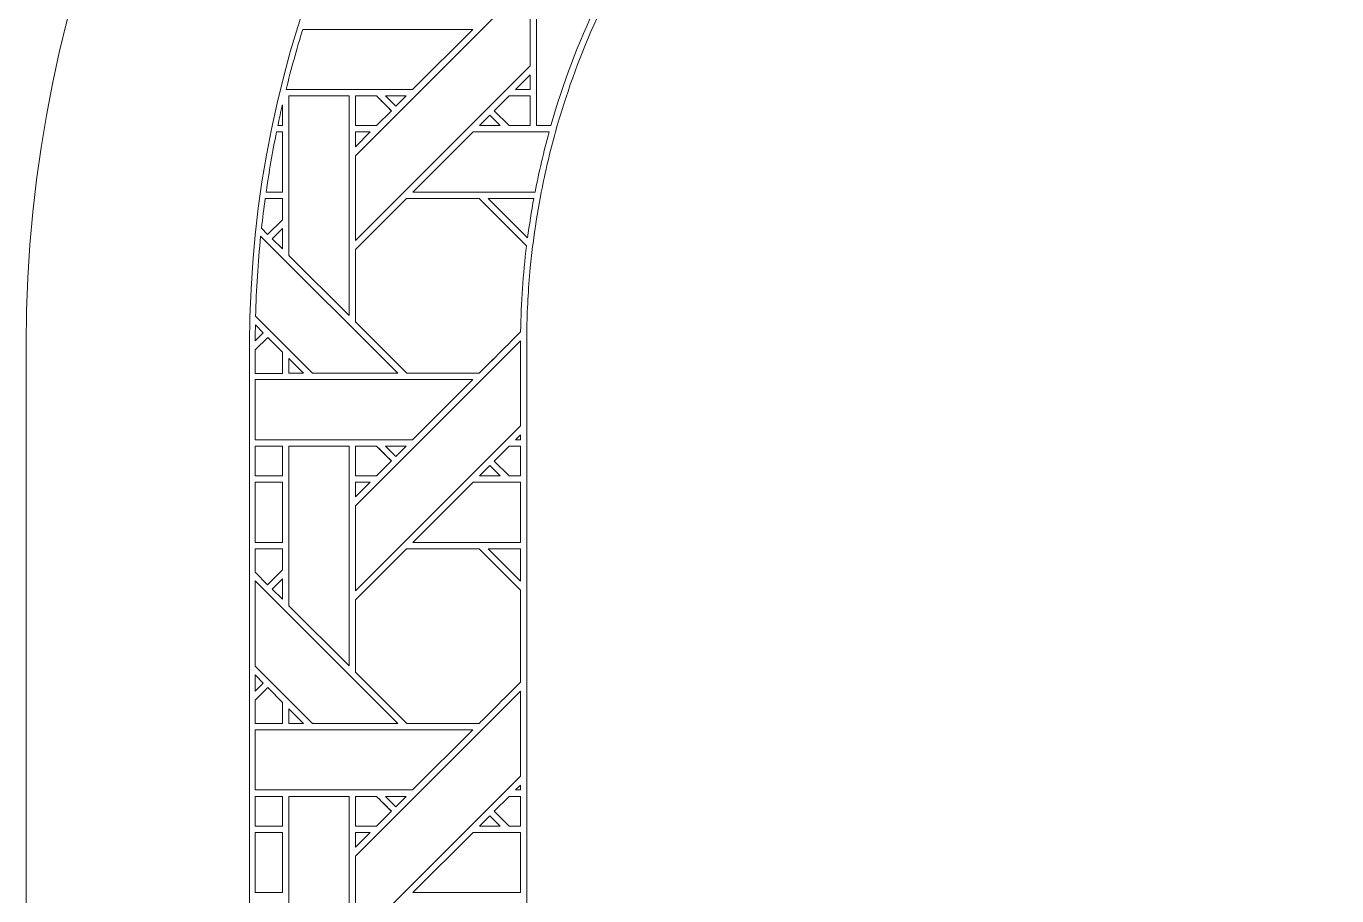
# Model space of a CAD drawing. Header units: inches. Extents: x 8.9 to 15.9, y 4.1 to 14.1.
# Drawn here: x 8.883 to 12.432, y 9.101 to 11.456 of the extents above; entities that cross this region are included whole.
import ezdxf

# ---------------------------------------------------------------- set-up
doc = ezdxf.new("R2010")
doc.units = ezdxf.units.IN
doc.header["$MEASUREMENT"] = 0
doc.layers.add('Design', color=7, linetype='Continuous', lineweight=0)

msp = doc.modelspace()

# ---------------------------------------------------------------- linework, layer by layer
at = {"layer": 'Design'}
for points, knots in [([(12.3829, 14.0948), (10.4499, 14.0948), (8.8829, 12.5278), (8.8829, 10.5948), (8.8829, 10.5948), (8.8829, 4.0948), (8.8829, 4.0948), (8.8829, 4.0948), (15.8829, 4.0948), (15.8829, 4.0948), (15.8829, 4.0948), (15.8829, 10.5948), (15.8829, 10.5948), (15.8829, 12.5278), (14.3159, 14.0948), (12.3829, 14.0948)], [0, 0, 0, 0, 1, 1, 1, 2, 2, 2, 3, 3, 3, 4, 4, 4, 5, 5, 5, 5]), ([(12.3829, 13.4898), (10.7865, 13.4898), (9.4879, 12.1911), (9.4879, 10.5948), (9.4879, 10.5948), (9.4879, 4.6998), (9.4879, 4.6998), (9.4879, 4.6998), (15.2779, 4.6998), (15.2779, 4.6998), (15.2779, 4.6998), (15.2779, 10.5948), (15.2779, 10.5948), (15.2779, 12.1911), (13.9792, 13.4898), (12.3829, 13.4898)], [0, 0, 0, 0, 1, 1, 1, 2, 2, 2, 3, 3, 3, 4, 4, 4, 5, 5, 5, 5]), ([(14.5279, 10.1668), (14.5279, 10.1668), (14.5279, 5.4498), (14.5279, 5.4498), (14.5279, 5.4498), (10.2379, 5.4498), (10.2379, 5.4498), (10.2379, 5.4498), (10.2383, 10.6261), (10.2383, 10.6289), (10.2392, 10.687), (10.2424, 10.7445), (10.2478, 10.8014), (10.25, 10.8237), (10.2524, 10.8459), (10.2552, 10.868), (10.2604, 10.909), (10.2669, 10.9495), (10.2745, 10.9898), (10.2745, 10.9898), (10.2777, 11.0069), (10.2777, 11.0069), (10.2885, 11.062), (10.3013, 11.1163), (10.3162, 11.1697), (10.3162, 11.1697), (10.321, 11.1869), (10.321, 11.1869), (10.3497, 11.2867), (10.3855, 11.3837), (10.4278, 11.477), (10.4278, 11.477), (10.4473, 11.5188), (10.4524, 11.5293), (10.4622, 11.5494), (10.4723, 11.5693), (10.4827, 11.5891), (10.5091, 11.6392), (10.5373, 11.6882), (10.5674, 11.7359), (10.5705, 11.7407), (10.5766, 11.7505), (10.5766, 11.7505), (10.6194, 11.8172), (10.6659, 11.8813), (10.7156, 11.9427), (10.7156, 11.9427), (10.7229, 11.9518), (10.7229, 11.9518), (10.908, 12.1777), (11.1381, 12.3653), (11.3995, 12.5007), (11.3995, 12.5007), (11.4455, 12.5238), (11.4455, 12.5238), (11.5132, 12.5569), (11.583, 12.5865), (11.6545, 12.6124), (11.6545, 12.6124), (11.6717, 12.6184), (11.6717, 12.6184), (11.8255, 12.6726), (11.9872, 12.7098), (12.1547, 12.7276), (12.1573, 12.7279), (12.1625, 12.7285), (12.1625, 12.7285), (12.2349, 12.7359), (12.3085, 12.7398), (12.3829, 12.7398), (12.3919, 12.7398), (12.4302, 12.7392), (12.4403, 12.739), (12.754, 12.7307), (13.0511, 12.6547), (13.3176, 12.5251), (13.3338, 12.5173), (13.3498, 12.5092), (13.3658, 12.5009), (13.418, 12.4739), (13.469, 12.4447), (13.5186, 12.4136), (13.5186, 12.4136), (13.5458, 12.3963), (13.5458, 12.3963), (13.6142, 12.352), (13.6801, 12.3039), (13.7429, 12.2523), (13.7429, 12.2523), (13.7561, 12.2412), (13.7561, 12.2412), (13.8005, 12.2041), (13.8434, 12.1652), (13.8847, 12.1246), (13.8847, 12.1246), (13.891, 12.1185), (13.891, 12.1185), (13.9433, 12.0668), (13.9929, 12.0124), (14.0396, 11.9557), (14.0396, 11.9557), (14.0535, 11.9385), (14.0535, 11.9385), (14.1434, 11.8269), (14.2225, 11.7061), (14.289, 11.5777), (14.289, 11.5777), (14.3054, 11.5455), (14.3133, 11.5293), (14.3158, 11.5242), (14.3508, 11.4476), (14.3508, 11.4476), (14.374, 11.3944), (14.3951, 11.3402), (14.4139, 11.2849), (14.4139, 11.2849), (14.4196, 11.2676), (14.4196, 11.2676), (14.4552, 11.1604), (14.4824, 11.0494), (14.5007, 10.9354), (14.5078, 10.8912), (14.5135, 10.8465), (14.5179, 10.8014), (14.5244, 10.7334), (14.5279, 10.6645), (14.5279, 10.5948), (14.5279, 10.5948), (14.5279, 10.1668), (14.5279, 10.1668)], [0, 0, 0, 0, 1, 1, 1, 2, 2, 2, 3, 3, 3, 4, 4, 4, 5, 5, 5, 6, 6, 6, 7, 7, 7, 8, 8, 8, 9, 9, 9, 10, 10, 10, 11, 11, 11, 12, 12, 12, 13, 13, 13, 14, 14, 14, 15, 15, 15, 16, 16, 16, 17, 17, 17, 18, 18, 18, 19, 19, 19, 20, 20, 20, 21, 21, 21, 22, 22, 22, 23, 23, 23, 24, 24, 24, 25, 25, 25, 26, 26, 26, 27, 27, 27, 28, 28, 28, 29, 29, 29, 30, 30, 30, 31, 31, 31, 32, 32, 32, 33, 33, 33, 34, 34, 34, 35, 35, 35, 36, 36, 36, 37, 37, 37, 38, 38, 38, 39, 39, 39, 40, 40, 40, 41, 41, 41, 42, 42, 42, 43, 43, 43, 43]), ([(10.4278, 11.5164), (10.3779, 11.4109), (10.3361, 11.3008), (10.3036, 11.1869), (10.3036, 11.1869), (10.265, 11.1869), (10.265, 11.1869), (10.265, 11.1869), (10.265, 11.7827), (10.265, 11.7827), (10.265, 11.7827), (10.4278, 11.6205), (10.4278, 11.6205), (10.4278, 11.6205), (10.4278, 11.5164), (10.4278, 11.5164)], [0, 0, 0, 0, 1, 1, 1, 2, 2, 2, 3, 3, 3, 4, 4, 4, 5, 5, 5, 5]), ([(10.2479, 11.3491), (10.2479, 11.3491), (9.7742, 10.8754), (9.7742, 10.8754), (9.7742, 10.8754), (9.7742, 11.1055), (9.7742, 11.1055), (9.7742, 11.1055), (10.2479, 11.5791), (10.2479, 11.5791), (10.2479, 11.5791), (10.2479, 11.3491), (10.2479, 11.3491)], [0, 0, 0, 0, 1, 1, 1, 2, 2, 2, 3, 3, 3, 4, 4, 4, 4]), ([(9.6318, 11.4476), (9.6318, 11.4476), (10.0921, 11.4476), (10.0921, 11.4476), (10.0921, 11.4476), (9.9293, 11.2849), (9.9293, 11.2849), (9.9293, 11.2849), (9.5866, 11.2849), (9.5866, 11.2849), (9.6002, 11.3398), (9.6151, 11.394), (9.6318, 11.4476)], [0, 0, 0, 0, 1, 1, 1, 2, 2, 2, 3, 3, 3, 4, 4, 4, 4]), ([(10.2081, 11.2849), (10.2081, 11.2849), (10.2479, 11.3247), (10.2479, 11.3247), (10.2479, 11.3247), (10.2479, 11.2849), (10.2479, 11.2849), (10.2479, 11.2849), (10.2081, 11.2849), (10.2081, 11.2849)], [0, 0, 0, 0, 1, 1, 1, 2, 2, 2, 3, 3, 3, 3]), ([(9.7571, 11.2676), (9.7571, 11.2676), (9.7571, 10.6725), (9.7571, 10.6725), (9.7571, 10.6725), (9.5942, 10.8354), (9.5942, 10.8354), (9.5942, 10.8354), (9.5942, 11.2676), (9.5942, 11.2676), (9.5942, 11.2676), (9.7571, 11.2676), (9.7571, 11.2676)], [0, 0, 0, 0, 1, 1, 1, 2, 2, 2, 3, 3, 3, 4, 4, 4, 4]), ([(9.7742, 11.2677), (9.7742, 11.2677), (9.8313, 11.2677), (9.8313, 11.2677), (9.8364, 11.2626), (9.8672, 11.2317), (9.8716, 11.2273), (9.8716, 11.2273), (9.8312, 11.1869), (9.8312, 11.1869), (9.8312, 11.1869), (9.7742, 11.1869), (9.7742, 11.1869), (9.7742, 11.1869), (9.7742, 11.2677), (9.7742, 11.2677)], [0, 0, 0, 0, 1, 1, 1, 2, 2, 2, 3, 3, 3, 4, 4, 4, 5, 5, 5, 5]), ([(9.8557, 11.2432), (9.8557, 11.2432), (9.8716, 11.2273), (9.8716, 11.2273), (9.8716, 11.2273), (9.8312, 11.1869), (9.8312, 11.1869), (9.8312, 11.1869), (9.7742, 11.1869), (9.7742, 11.1869), (9.7742, 11.1869), (9.7742, 11.2677), (9.7742, 11.2677), (9.7742, 11.2677), (9.8313, 11.2677), (9.8313, 11.2677), (9.8366, 11.2623), (9.8465, 11.2525), (9.8557, 11.2432)], [0, 0, 0, 0, 1, 1, 1, 2, 2, 2, 3, 3, 3, 4, 4, 4, 5, 5, 5, 6, 6, 6, 6]), ([(9.8838, 11.2395), (9.8838, 11.2395), (9.8556, 11.2676), (9.8556, 11.2676), (9.8556, 11.2676), (9.9121, 11.2676), (9.9121, 11.2676), (9.9121, 11.2676), (9.8838, 11.2395), (9.8838, 11.2395)], [0, 0, 0, 0, 1, 1, 1, 2, 2, 2, 3, 3, 3, 3]), ([(10.2479, 11.1869), (10.2479, 11.1869), (10.1907, 11.1869), (10.1907, 11.1869), (10.1907, 11.1869), (10.1504, 11.2273), (10.1504, 11.2273), (10.1504, 11.2273), (10.1908, 11.2677), (10.1908, 11.2677), (10.1908, 11.2677), (10.2479, 11.2677), (10.2479, 11.2677), (10.2479, 11.2677), (10.2479, 11.1869), (10.2479, 11.1869)], [0, 0, 0, 0, 1, 1, 1, 2, 2, 2, 3, 3, 3, 4, 4, 4, 5, 5, 5, 5]), ([(10.2479, 11.2677), (10.2479, 11.2677), (10.2479, 11.1869), (10.2479, 11.1869), (10.2479, 11.1869), (10.1907, 11.1869), (10.1907, 11.1869), (10.1907, 11.1869), (10.1504, 11.2273), (10.1504, 11.2273), (10.1504, 11.2273), (10.1908, 11.2677), (10.1908, 11.2677), (10.1908, 11.2677), (10.2479, 11.2677), (10.2479, 11.2677)], [0, 0, 0, 0, 1, 1, 1, 2, 2, 2, 3, 3, 3, 4, 4, 4, 5, 5, 5, 5]), ([(9.5766, 11.2437), (9.5766, 11.2437), (9.5766, 11.1869), (9.5766, 11.1869), (9.5766, 11.1869), (9.5642, 11.1869), (9.5642, 11.1869), (9.5682, 11.2059), (9.5722, 11.2248), (9.5766, 11.2437)], [0, 0, 0, 0, 1, 1, 1, 2, 2, 2, 3, 3, 3, 3]), ([(10.1666, 11.1869), (10.1666, 11.1869), (10.11, 11.1869), (10.11, 11.1869), (10.11, 11.1869), (10.1383, 11.2151), (10.1383, 11.2151), (10.1383, 11.2151), (10.1666, 11.1869), (10.1666, 11.1869)], [0, 0, 0, 0, 1, 1, 1, 2, 2, 2, 3, 3, 3, 3]), ([(9.5606, 11.1697), (9.5606, 11.1697), (9.5766, 11.1697), (9.5766, 11.1697), (9.5766, 11.1697), (9.5766, 11.0069), (9.5766, 11.0069), (9.5766, 11.0069), (9.5325, 11.0069), (9.5325, 11.0069), (9.5404, 11.0617), (9.5496, 11.116), (9.5606, 11.1697)], [0, 0, 0, 0, 1, 1, 1, 2, 2, 2, 3, 3, 3, 4, 4, 4, 4]), ([(9.7742, 11.1299), (9.7742, 11.1299), (9.7742, 11.1697), (9.7742, 11.1697), (9.7742, 11.1697), (9.814, 11.1697), (9.814, 11.1697), (9.814, 11.1697), (9.7742, 11.1299), (9.7742, 11.1299)], [0, 0, 0, 0, 1, 1, 1, 2, 2, 2, 3, 3, 3, 3]), ([(10.299, 11.1697), (10.2842, 11.1163), (10.2714, 11.0619), (10.2608, 11.0069), (10.2608, 11.0069), (9.93, 11.0069), (9.93, 11.0069), (9.93, 11.0069), (10.0929, 11.1697), (10.0929, 11.1697), (10.0929, 11.1697), (10.299, 11.1697), (10.299, 11.1697)], [0, 0, 0, 0, 1, 1, 1, 2, 2, 2, 3, 3, 3, 4, 4, 4, 4]), ([(9.5301, 10.9898), (9.5301, 10.9898), (9.5766, 10.9898), (9.5766, 10.9898), (9.5766, 10.9898), (9.5766, 10.9322), (9.5766, 10.9322), (9.5766, 10.9322), (9.5366, 10.8923), (9.5366, 10.8923), (9.5366, 10.8923), (9.5201, 10.9089), (9.5201, 10.9089), (9.523, 10.936), (9.5264, 10.9629), (9.5301, 10.9898)], [0, 0, 0, 0, 1, 1, 1, 2, 2, 2, 3, 3, 3, 4, 4, 4, 5, 5, 5, 5]), ([(9.5301, 10.9898), (9.5301, 10.9898), (9.5766, 10.9898), (9.5766, 10.9898), (9.5766, 10.9898), (9.5766, 10.9322), (9.5766, 10.9322), (9.5766, 10.9322), (9.5366, 10.8923), (9.5366, 10.8923), (9.5366, 10.8923), (9.5201, 10.9089), (9.5201, 10.9089), (9.523, 10.936), (9.5264, 10.9629), (9.5301, 10.9898)], [0, 0, 0, 0, 1, 1, 1, 2, 2, 2, 3, 3, 3, 4, 4, 4, 5, 5, 5, 5]), ([(9.7742, 10.8511), (9.7742, 10.8511), (9.9129, 10.9898), (9.9129, 10.9898), (9.9129, 10.9898), (10.1091, 10.9898), (10.1091, 10.9898), (10.1091, 10.9898), (10.2376, 10.8613), (10.2376, 10.8613), (10.2282, 10.7849), (10.2228, 10.7072), (10.2216, 10.6286), (10.1825, 10.5894), (10.116, 10.523), (10.1091, 10.5162), (10.1091, 10.5162), (9.9134, 10.5162), (9.9134, 10.5162), (9.9134, 10.5162), (9.7742, 10.6554), (9.7742, 10.6554), (9.7742, 10.6554), (9.7742, 10.8511), (9.7742, 10.8511)], [0, 0, 0, 0, 1, 1, 1, 2, 2, 2, 3, 3, 3, 4, 4, 4, 5, 5, 5, 6, 6, 6, 7, 7, 7, 8, 8, 8, 8]), ([(9.9129, 10.9898), (9.9129, 10.9898), (10.1091, 10.9898), (10.1091, 10.9898), (10.1091, 10.9898), (10.2376, 10.8613), (10.2376, 10.8613), (10.2282, 10.7849), (10.2228, 10.7072), (10.2216, 10.6286), (10.1824, 10.5894), (10.1159, 10.523), (10.1091, 10.5162), (10.1091, 10.5162), (9.9134, 10.5162), (9.9134, 10.5162), (9.9134, 10.5162), (9.7742, 10.6554), (9.7742, 10.6554), (9.7742, 10.6554), (9.7742, 10.8511), (9.7742, 10.8511), (9.7742, 10.8511), (9.9129, 10.9898), (9.9129, 10.9898)], [0, 0, 0, 0, 1, 1, 1, 2, 2, 2, 3, 3, 3, 4, 4, 4, 5, 5, 5, 6, 6, 6, 7, 7, 7, 8, 8, 8, 8]), ([(10.2575, 10.9898), (10.2509, 10.9544), (10.2452, 10.9187), (10.2404, 10.8827), (10.2404, 10.8827), (10.1334, 10.9898), (10.1334, 10.9898), (10.1334, 10.9898), (10.2575, 10.9898), (10.2575, 10.9898)], [0, 0, 0, 0, 1, 1, 1, 2, 2, 2, 3, 3, 3, 3]), ([(9.5766, 10.9079), (9.5766, 10.9079), (9.5766, 10.8528), (9.5766, 10.8528), (9.5766, 10.8528), (9.5488, 10.8802), (9.5488, 10.8802), (9.5488, 10.8802), (9.5766, 10.9079), (9.5766, 10.9079)], [0, 0, 0, 0, 1, 1, 1, 2, 2, 2, 3, 3, 3, 3]), ([(9.5177, 10.8877), (9.5177, 10.8877), (9.8892, 10.5161), (9.8892, 10.5161), (9.8892, 10.5161), (9.6582, 10.5161), (9.6582, 10.5161), (9.6582, 10.5161), (9.5039, 10.6705), (9.5039, 10.6705), (9.5058, 10.7436), (9.5104, 10.816), (9.5177, 10.8877)], [0, 0, 0, 0, 1, 1, 1, 2, 2, 2, 3, 3, 3, 4, 4, 4, 4]), ([(9.5035, 10.6471), (9.5035, 10.6471), (9.5246, 10.6258), (9.5246, 10.6258), (9.5246, 10.6258), (9.503, 10.6042), (9.503, 10.6042), (9.503, 10.6185), (9.5033, 10.6328), (9.5035, 10.6471)], [0, 0, 0, 0, 1, 1, 1, 2, 2, 2, 3, 3, 3, 3]), ([(9.577, 10.5159), (9.577, 10.5159), (9.5029, 10.5159), (9.5029, 10.5159), (9.5029, 10.5159), (9.5029, 10.5797), (9.5029, 10.5797), (9.5029, 10.5797), (9.5367, 10.6135), (9.5367, 10.6135), (9.5367, 10.6135), (9.577, 10.5732), (9.577, 10.5732), (9.577, 10.5732), (9.577, 10.5159), (9.577, 10.5159)], [0, 0, 0, 0, 1, 1, 1, 2, 2, 2, 3, 3, 3, 4, 4, 4, 5, 5, 5, 5]), ([(9.5029, 10.5797), (9.5029, 10.5797), (9.5367, 10.6135), (9.5367, 10.6135), (9.5367, 10.6135), (9.577, 10.5732), (9.577, 10.5732), (9.577, 10.5732), (9.577, 10.5159), (9.577, 10.5159), (9.577, 10.5159), (9.5029, 10.5159), (9.5029, 10.5159), (9.5029, 10.5159), (9.5029, 10.5797), (9.5029, 10.5797)], [0, 0, 0, 0, 1, 1, 1, 2, 2, 2, 3, 3, 3, 4, 4, 4, 5, 5, 5, 5]), ([(10.2213, 10.6038), (10.2213, 10.6008), (10.2212, 10.3737), (10.2212, 10.3737), (10.2212, 10.3737), (9.7742, 9.9267), (9.7742, 9.9267), (9.7742, 9.9267), (9.7742, 10.1568), (9.7742, 10.1568), (9.7742, 10.1568), (10.2213, 10.6038), (10.2213, 10.6038)], [0, 0, 0, 0, 1, 1, 1, 2, 2, 2, 3, 3, 3, 4, 4, 4, 4]), ([(9.634, 10.5161), (9.634, 10.5161), (9.5943, 10.5161), (9.5943, 10.5161), (9.5943, 10.5161), (9.5943, 10.5559), (9.5943, 10.5559), (9.5943, 10.5559), (9.634, 10.5161), (9.634, 10.5161)], [0, 0, 0, 0, 1, 1, 1, 2, 2, 2, 3, 3, 3, 3]), ([(9.5029, 10.4989), (9.5029, 10.4989), (10.0921, 10.4989), (10.0921, 10.4989), (10.0921, 10.4989), (9.9293, 10.3362), (9.9293, 10.3362), (9.9293, 10.3362), (9.5029, 10.3362), (9.5029, 10.3362), (9.5029, 10.3362), (9.5029, 10.4989), (9.5029, 10.4989)], [0, 0, 0, 0, 1, 1, 1, 2, 2, 2, 3, 3, 3, 4, 4, 4, 4]), ([(10.2081, 10.3362), (10.2081, 10.3362), (10.2212, 10.3493), (10.2212, 10.3493), (10.2212, 10.3493), (10.2212, 10.3362), (10.2212, 10.3362), (10.2212, 10.3362), (10.2081, 10.3362), (10.2081, 10.3362)], [0, 0, 0, 0, 1, 1, 1, 2, 2, 2, 3, 3, 3, 3]), ([(9.5029, 10.3189), (9.5029, 10.3189), (9.5766, 10.3189), (9.5766, 10.3189), (9.5766, 10.3189), (9.5766, 10.2381), (9.5766, 10.2381), (9.5766, 10.2381), (9.5029, 10.2381), (9.5029, 10.2381), (9.5029, 10.2381), (9.5029, 10.3189), (9.5029, 10.3189)], [0, 0, 0, 0, 1, 1, 1, 2, 2, 2, 3, 3, 3, 4, 4, 4, 4]), ([(9.5029, 10.3189), (9.5029, 10.3189), (9.5766, 10.3189), (9.5766, 10.3189), (9.5766, 10.3189), (9.5766, 10.2381), (9.5766, 10.2381), (9.5766, 10.2381), (9.5029, 10.2381), (9.5029, 10.2381), (9.5029, 10.2381), (9.5029, 10.3189), (9.5029, 10.3189)], [0, 0, 0, 0, 1, 1, 1, 2, 2, 2, 3, 3, 3, 4, 4, 4, 4]), ([(9.7571, 10.3189), (9.7571, 10.3189), (9.7571, 9.7238), (9.7571, 9.7238), (9.7571, 9.7238), (9.5942, 9.8867), (9.5942, 9.8867), (9.5942, 9.8867), (9.5942, 10.3189), (9.5942, 10.3189), (9.5942, 10.3189), (9.7571, 10.3189), (9.7571, 10.3189)], [0, 0, 0, 0, 1, 1, 1, 2, 2, 2, 3, 3, 3, 4, 4, 4, 4]), ([(9.7742, 10.3189), (9.7742, 10.3189), (9.8313, 10.3189), (9.8313, 10.3189), (9.8364, 10.3138), (9.8672, 10.283), (9.8716, 10.2786), (9.8716, 10.2786), (9.8312, 10.2382), (9.8312, 10.2382), (9.8312, 10.2382), (9.7742, 10.2382), (9.7742, 10.2382), (9.7742, 10.2382), (9.7742, 10.3189), (9.7742, 10.3189)], [0, 0, 0, 0, 1, 1, 1, 2, 2, 2, 3, 3, 3, 4, 4, 4, 5, 5, 5, 5]), ([(9.8559, 10.2943), (9.8559, 10.2943), (9.8716, 10.2786), (9.8716, 10.2786), (9.8716, 10.2786), (9.8312, 10.2382), (9.8312, 10.2382), (9.8312, 10.2382), (9.7742, 10.2382), (9.7742, 10.2382), (9.7742, 10.2382), (9.7742, 10.3189), (9.7742, 10.3189), (9.7742, 10.3189), (9.8313, 10.3189), (9.8313, 10.3189), (9.8366, 10.3136), (9.8466, 10.3036), (9.8559, 10.2943)], [0, 0, 0, 0, 1, 1, 1, 2, 2, 2, 3, 3, 3, 4, 4, 4, 5, 5, 5, 6, 6, 6, 6]), ([(9.8838, 10.2907), (9.8838, 10.2907), (9.8556, 10.3189), (9.8556, 10.3189), (9.8556, 10.3189), (9.9121, 10.3189), (9.9121, 10.3189), (9.9121, 10.3189), (9.8838, 10.2907), (9.8838, 10.2907)], [0, 0, 0, 0, 1, 1, 1, 2, 2, 2, 3, 3, 3, 3]), ([(10.2212, 10.2381), (10.2212, 10.2381), (10.1907, 10.2381), (10.1907, 10.2381), (10.1907, 10.2381), (10.1504, 10.2785), (10.1504, 10.2785), (10.1504, 10.2785), (10.1908, 10.319), (10.1908, 10.319), (10.1908, 10.319), (10.2212, 10.319), (10.2212, 10.319), (10.2212, 10.319), (10.2212, 10.2381), (10.2212, 10.2381)], [0, 0, 0, 0, 1, 1, 1, 2, 2, 2, 3, 3, 3, 4, 4, 4, 5, 5, 5, 5]), ([(10.2212, 10.319), (10.2212, 10.319), (10.2212, 10.2381), (10.2212, 10.2381), (10.2212, 10.2381), (10.1907, 10.2381), (10.1907, 10.2381), (10.1907, 10.2381), (10.1504, 10.2785), (10.1504, 10.2785), (10.1504, 10.2785), (10.1908, 10.319), (10.1908, 10.319), (10.1908, 10.319), (10.2212, 10.319), (10.2212, 10.319)], [0, 0, 0, 0, 1, 1, 1, 2, 2, 2, 3, 3, 3, 4, 4, 4, 5, 5, 5, 5]), ([(10.1666, 10.2381), (10.1666, 10.2381), (10.11, 10.2381), (10.11, 10.2381), (10.11, 10.2381), (10.1383, 10.2664), (10.1383, 10.2664), (10.1383, 10.2664), (10.1666, 10.2381), (10.1666, 10.2381)], [0, 0, 0, 0, 1, 1, 1, 2, 2, 2, 3, 3, 3, 3]), ([(9.5029, 10.221), (9.5029, 10.221), (9.5766, 10.221), (9.5766, 10.221), (9.5766, 10.221), (9.5766, 10.0582), (9.5766, 10.0582), (9.5766, 10.0582), (9.5029, 10.0582), (9.5029, 10.0582), (9.5029, 10.0582), (9.5029, 10.221), (9.5029, 10.221)], [0, 0, 0, 0, 1, 1, 1, 2, 2, 2, 3, 3, 3, 4, 4, 4, 4]), ([(9.7742, 10.1812), (9.7742, 10.1812), (9.7742, 10.221), (9.7742, 10.221), (9.7742, 10.221), (9.814, 10.221), (9.814, 10.221), (9.814, 10.221), (9.7742, 10.1812), (9.7742, 10.1812)], [0, 0, 0, 0, 1, 1, 1, 2, 2, 2, 3, 3, 3, 3]), ([(10.2212, 10.221), (10.2212, 10.221), (10.2212, 10.0582), (10.2212, 10.0582), (10.2212, 10.0582), (9.93, 10.0582), (9.93, 10.0582), (9.93, 10.0582), (10.0929, 10.221), (10.0929, 10.221), (10.0929, 10.221), (10.2212, 10.221), (10.2212, 10.221)], [0, 0, 0, 0, 1, 1, 1, 2, 2, 2, 3, 3, 3, 4, 4, 4, 4]), ([(9.5029, 10.0411), (9.5029, 10.0411), (9.5766, 10.0411), (9.5766, 10.0411), (9.5766, 10.0411), (9.5766, 9.9835), (9.5766, 9.9835), (9.5766, 9.9835), (9.5366, 9.9435), (9.5366, 9.9435), (9.5366, 9.9435), (9.5029, 9.9773), (9.5029, 9.9773), (9.5029, 9.9773), (9.5029, 10.0411), (9.5029, 10.0411)], [0, 0, 0, 0, 1, 1, 1, 2, 2, 2, 3, 3, 3, 4, 4, 4, 5, 5, 5, 5]), ([(9.5029, 10.0411), (9.5029, 10.0411), (9.5766, 10.0411), (9.5766, 10.0411), (9.5766, 10.0411), (9.5766, 9.9835), (9.5766, 9.9835), (9.5766, 9.9835), (9.5366, 9.9435), (9.5366, 9.9435), (9.5366, 9.9435), (9.5029, 9.9773), (9.5029, 9.9773), (9.5029, 9.9773), (9.5029, 10.0411), (9.5029, 10.0411)], [0, 0, 0, 0, 1, 1, 1, 2, 2, 2, 3, 3, 3, 4, 4, 4, 5, 5, 5, 5]), ([(9.7742, 9.9023), (9.7742, 9.9023), (9.9129, 10.0411), (9.9129, 10.0411), (9.9129, 10.0411), (10.1091, 10.0411), (10.1091, 10.0411), (10.1091, 10.0411), (10.2212, 9.929), (10.2212, 9.929), (10.2212, 9.929), (10.2212, 9.6794), (10.2212, 9.6794), (10.1819, 9.6402), (10.116, 9.5743), (10.1091, 9.5674), (10.1091, 9.5674), (9.9134, 9.5674), (9.9134, 9.5674), (9.9134, 9.5674), (9.7742, 9.7067), (9.7742, 9.7067), (9.7742, 9.7067), (9.7742, 9.9023), (9.7742, 9.9023)], [0, 0, 0, 0, 1, 1, 1, 2, 2, 2, 3, 3, 3, 4, 4, 4, 5, 5, 5, 6, 6, 6, 7, 7, 7, 8, 8, 8, 8]), ([(9.9129, 10.0411), (9.9129, 10.0411), (10.1091, 10.0411), (10.1091, 10.0411), (10.1091, 10.0411), (10.2212, 9.929), (10.2212, 9.929), (10.2212, 9.929), (10.2212, 9.6794), (10.2212, 9.6794), (10.182, 9.6402), (10.116, 9.5743), (10.1091, 9.5674), (10.1091, 9.5674), (9.9134, 9.5674), (9.9134, 9.5674), (9.9134, 9.5674), (9.7742, 9.7067), (9.7742, 9.7067), (9.7742, 9.7067), (9.7742, 9.9023), (9.7742, 9.9023), (9.7742, 9.9023), (9.9129, 10.0411), (9.9129, 10.0411)], [0, 0, 0, 0, 1, 1, 1, 2, 2, 2, 3, 3, 3, 4, 4, 4, 5, 5, 5, 6, 6, 6, 7, 7, 7, 8, 8, 8, 8]), ([(10.2212, 10.0411), (10.2212, 10.0411), (10.2212, 9.9532), (10.2212, 9.9532), (10.2212, 9.9532), (10.1334, 10.0411), (10.1334, 10.0411), (10.1334, 10.0411), (10.2212, 10.0411), (10.2212, 10.0411)], [0, 0, 0, 0, 1, 1, 1, 2, 2, 2, 3, 3, 3, 3]), ([(9.5029, 9.9538), (9.5029, 9.9538), (9.8892, 9.5674), (9.8892, 9.5674), (9.8892, 9.5674), (9.6582, 9.5674), (9.6582, 9.5674), (9.6582, 9.5674), (9.5029, 9.7228), (9.5029, 9.7228), (9.5029, 9.7228), (9.5029, 9.9538), (9.5029, 9.9538)], [0, 0, 0, 0, 1, 1, 1, 2, 2, 2, 3, 3, 3, 4, 4, 4, 4]), ([(9.5766, 9.9592), (9.5766, 9.9592), (9.5766, 9.9041), (9.5766, 9.9041), (9.5766, 9.9041), (9.5488, 9.9314), (9.5488, 9.9314), (9.5488, 9.9314), (9.5766, 9.9592), (9.5766, 9.9592)], [0, 0, 0, 0, 1, 1, 1, 2, 2, 2, 3, 3, 3, 3]), ([(9.5029, 9.699), (9.5029, 9.699), (9.5246, 9.677), (9.5246, 9.677), (9.5246, 9.677), (9.5029, 9.6553), (9.5029, 9.6553), (9.5029, 9.6553), (9.5029, 9.699), (9.5029, 9.699)], [0, 0, 0, 0, 1, 1, 1, 2, 2, 2, 3, 3, 3, 3]), ([(9.577, 9.5672), (9.577, 9.5672), (9.5029, 9.5672), (9.5029, 9.5672), (9.5029, 9.5672), (9.5029, 9.631), (9.5029, 9.631), (9.5029, 9.631), (9.5367, 9.6648), (9.5367, 9.6648), (9.5367, 9.6648), (9.577, 9.6245), (9.577, 9.6245), (9.577, 9.6245), (9.577, 9.5672), (9.577, 9.5672)], [0, 0, 0, 0, 1, 1, 1, 2, 2, 2, 3, 3, 3, 4, 4, 4, 5, 5, 5, 5]), ([(9.5029, 9.631), (9.5029, 9.631), (9.5367, 9.6648), (9.5367, 9.6648), (9.5367, 9.6648), (9.577, 9.6245), (9.577, 9.6245), (9.577, 9.6245), (9.577, 9.5672), (9.577, 9.5672), (9.577, 9.5672), (9.5029, 9.5672), (9.5029, 9.5672), (9.5029, 9.5672), (9.5029, 9.631), (9.5029, 9.631)], [0, 0, 0, 0, 1, 1, 1, 2, 2, 2, 3, 3, 3, 4, 4, 4, 5, 5, 5, 5]), ([(10.2212, 9.655), (10.2212, 9.655), (10.2212, 9.4249), (10.2212, 9.4249), (10.2212, 9.4249), (9.7742, 8.978), (9.7742, 8.978), (9.7742, 8.978), (9.7742, 9.2081), (9.7742, 9.2081), (9.7742, 9.2081), (10.2212, 9.655), (10.2212, 9.655)], [0, 0, 0, 0, 1, 1, 1, 2, 2, 2, 3, 3, 3, 4, 4, 4, 4]), ([(9.634, 9.5674), (9.634, 9.5674), (9.5943, 9.5674), (9.5943, 9.5674), (9.5943, 9.5674), (9.5943, 9.6072), (9.5943, 9.6072), (9.5943, 9.6072), (9.634, 9.5674), (9.634, 9.5674)], [0, 0, 0, 0, 1, 1, 1, 2, 2, 2, 3, 3, 3, 3]), ([(9.5029, 9.5502), (9.5029, 9.5502), (10.0921, 9.5502), (10.0921, 9.5502), (10.0921, 9.5502), (9.9293, 9.3875), (9.9293, 9.3875), (9.9293, 9.3875), (9.5029, 9.3875), (9.5029, 9.3875), (9.5029, 9.3875), (9.5029, 9.5502), (9.5029, 9.5502)], [0, 0, 0, 0, 1, 1, 1, 2, 2, 2, 3, 3, 3, 4, 4, 4, 4]), ([(9.5029, 9.3702), (9.5029, 9.3702), (9.5766, 9.3702), (9.5766, 9.3702), (9.5766, 9.3702), (9.5766, 9.2894), (9.5766, 9.2894), (9.5766, 9.2894), (9.5029, 9.2894), (9.5029, 9.2894), (9.5029, 9.2894), (9.5029, 9.3702), (9.5029, 9.3702)], [0, 0, 0, 0, 1, 1, 1, 2, 2, 2, 3, 3, 3, 4, 4, 4, 4]), ([(9.5029, 9.3702), (9.5029, 9.3702), (9.5766, 9.3702), (9.5766, 9.3702), (9.5766, 9.3702), (9.5766, 9.2894), (9.5766, 9.2894), (9.5766, 9.2894), (9.5029, 9.2894), (9.5029, 9.2894), (9.5029, 9.2894), (9.5029, 9.3702), (9.5029, 9.3702)], [0, 0, 0, 0, 1, 1, 1, 2, 2, 2, 3, 3, 3, 4, 4, 4, 4]), ([(9.7571, 9.3702), (9.7571, 9.3702), (9.7571, 8.7751), (9.7571, 8.7751), (9.7571, 8.7751), (9.5942, 8.938), (9.5942, 8.938), (9.5942, 8.938), (9.5942, 9.3702), (9.5942, 9.3702), (9.5942, 9.3702), (9.7571, 9.3702), (9.7571, 9.3702)], [0, 0, 0, 0, 1, 1, 1, 2, 2, 2, 3, 3, 3, 4, 4, 4, 4]), ([(9.7742, 9.3702), (9.7742, 9.3702), (9.8313, 9.3702), (9.8313, 9.3702), (9.8364, 9.3651), (9.8672, 9.3343), (9.8716, 9.3298), (9.8716, 9.3298), (9.8312, 9.2894), (9.8312, 9.2894), (9.8312, 9.2894), (9.7742, 9.2894), (9.7742, 9.2894), (9.7742, 9.2894), (9.7742, 9.3702), (9.7742, 9.3702)], [0, 0, 0, 0, 1, 1, 1, 2, 2, 2, 3, 3, 3, 4, 4, 4, 5, 5, 5, 5]), ([(9.8565, 9.345), (9.8565, 9.345), (9.8716, 9.3298), (9.8716, 9.3298), (9.8716, 9.3298), (9.8312, 9.2894), (9.8312, 9.2894), (9.8312, 9.2894), (9.7742, 9.2894), (9.7742, 9.2894), (9.7742, 9.2894), (9.7742, 9.3702), (9.7742, 9.3702), (9.7742, 9.3702), (9.8313, 9.3702), (9.8313, 9.3702), (9.8368, 9.3647), (9.847, 9.3545), (9.8565, 9.345)], [0, 0, 0, 0, 1, 1, 1, 2, 2, 2, 3, 3, 3, 4, 4, 4, 5, 5, 5, 6, 6, 6, 6]), ([(9.8838, 9.342), (9.8838, 9.342), (9.8556, 9.3702), (9.8556, 9.3702), (9.8556, 9.3702), (9.9121, 9.3702), (9.9121, 9.3702), (9.9121, 9.3702), (9.8838, 9.342), (9.8838, 9.342)], [0, 0, 0, 0, 1, 1, 1, 2, 2, 2, 3, 3, 3, 3]), ([(10.2212, 9.2894), (10.2212, 9.2894), (10.1907, 9.2894), (10.1907, 9.2894), (10.1907, 9.2894), (10.1504, 9.3298), (10.1504, 9.3298), (10.1504, 9.3298), (10.1908, 9.3702), (10.1908, 9.3702), (10.1908, 9.3702), (10.2212, 9.3702), (10.2212, 9.3702), (10.2212, 9.3702), (10.2212, 9.2894), (10.2212, 9.2894)], [0, 0, 0, 0, 1, 1, 1, 2, 2, 2, 3, 3, 3, 4, 4, 4, 5, 5, 5, 5]), ([(10.2212, 9.3702), (10.2212, 9.3702), (10.2212, 9.2894), (10.2212, 9.2894), (10.2212, 9.2894), (10.1907, 9.2894), (10.1907, 9.2894), (10.1907, 9.2894), (10.1504, 9.3298), (10.1504, 9.3298), (10.1504, 9.3298), (10.1908, 9.3702), (10.1908, 9.3702), (10.1908, 9.3702), (10.2212, 9.3702), (10.2212, 9.3702)], [0, 0, 0, 0, 1, 1, 1, 2, 2, 2, 3, 3, 3, 4, 4, 4, 5, 5, 5, 5]), ([(10.2081, 9.3875), (10.2081, 9.3875), (10.2212, 9.4005), (10.2212, 9.4005), (10.2212, 9.4005), (10.2212, 9.3875), (10.2212, 9.3875), (10.2212, 9.3875), (10.2081, 9.3875), (10.2081, 9.3875)], [0, 0, 0, 0, 1, 1, 1, 2, 2, 2, 3, 3, 3, 3]), ([(10.1665, 9.2894), (10.1665, 9.2894), (10.1101, 9.2894), (10.1101, 9.2894), (10.1101, 9.2894), (10.1383, 9.3177), (10.1383, 9.3177), (10.1383, 9.3177), (10.1665, 9.2894), (10.1665, 9.2894)], [0, 0, 0, 0, 1, 1, 1, 2, 2, 2, 3, 3, 3, 3]), ([(9.5029, 9.2723), (9.5029, 9.2723), (9.5766, 9.2723), (9.5766, 9.2723), (9.5766, 9.2723), (9.5766, 9.1095), (9.5766, 9.1095), (9.5766, 9.1095), (9.5029, 9.1095), (9.5029, 9.1095), (9.5029, 9.1095), (9.5029, 9.2723), (9.5029, 9.2723)], [0, 0, 0, 0, 1, 1, 1, 2, 2, 2, 3, 3, 3, 4, 4, 4, 4]), ([(9.7742, 9.2324), (9.7742, 9.2324), (9.7742, 9.2723), (9.7742, 9.2723), (9.7742, 9.2723), (9.814, 9.2723), (9.814, 9.2723), (9.814, 9.2723), (9.7742, 9.2324), (9.7742, 9.2324)], [0, 0, 0, 0, 1, 1, 1, 2, 2, 2, 3, 3, 3, 3]), ([(10.2212, 9.2723), (10.2212, 9.2723), (10.2212, 9.1095), (10.2212, 9.1095), (10.2212, 9.1095), (9.9301, 9.1095), (9.9301, 9.1095), (9.9301, 9.1095), (10.0929, 9.2723), (10.0929, 9.2723), (10.0929, 9.2723), (10.2212, 9.2723), (10.2212, 9.2723)], [0, 0, 0, 0, 1, 1, 1, 2, 2, 2, 3, 3, 3, 4, 4, 4, 4])]:
    msp.add_open_spline(points, degree=3, knots=knots, dxfattribs=at)

doc.saveas('drawing.dxf')
